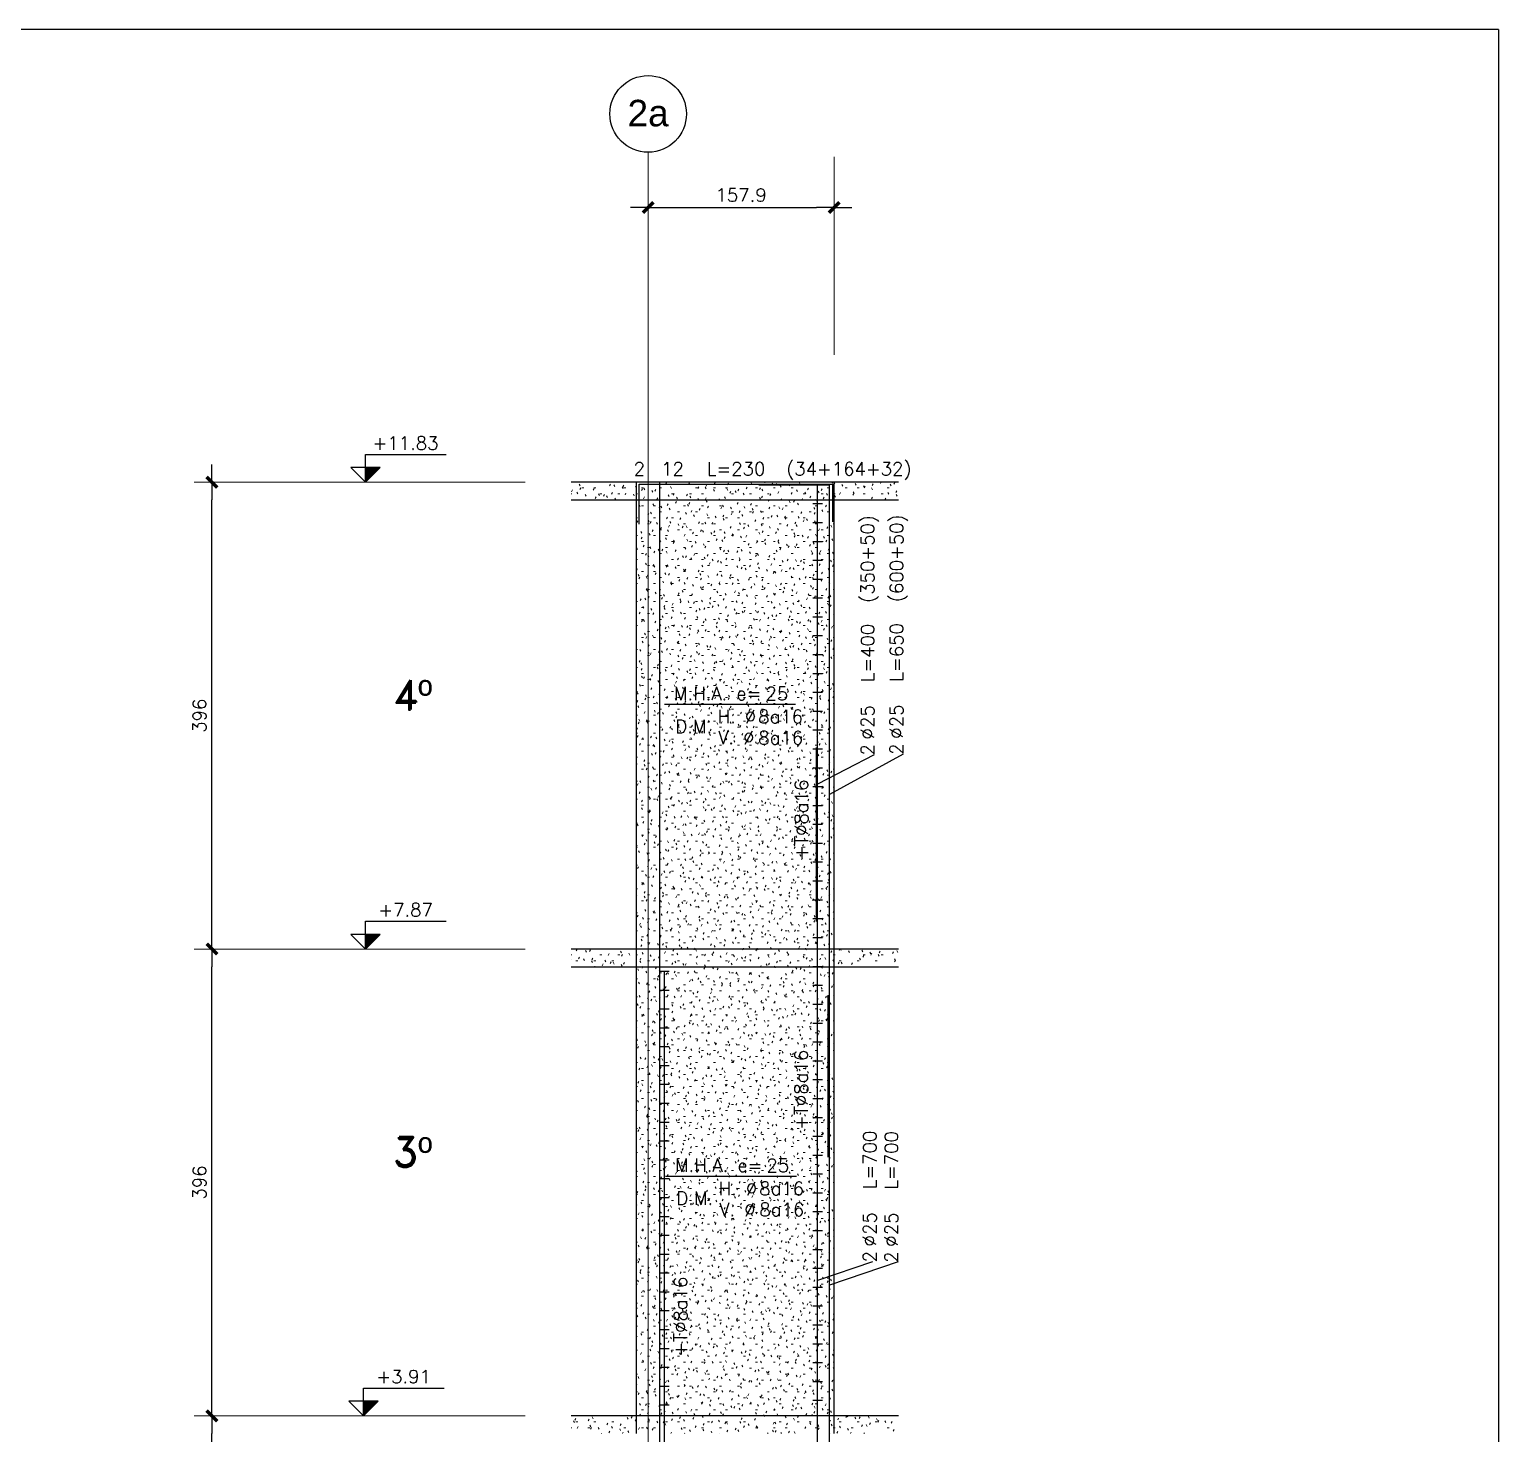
# Model space of a CAD drawing. Extents: x -58 to 5689, y 66 to 4123.
# Drawn here: x 4440 to 5687, y 2932 to 4123 of the extents above; entities that cross this region are included whole.
import ezdxf
from ezdxf.enums import TextEntityAlignment as Align

# ---------------------------------------------------------------- set-up
doc = ezdxf.new("R2010")
doc.units = 0
doc.header["$LTSCALE"] = 30
doc.header["$MEASUREMENT"] = 0
doc.linetypes.add('EJEEd$0$RLE-PROYECCION', pattern=[0.71438, 0.47625, -0.23813])
doc.layers.get('0').update_dxf_attribs({"linetype": 'CONTINUOUS'})
doc.layers.add('EJEEd$0$RLA-ACHURADO', color=30, linetype='EJEEd$0$RLE-PROYECCION', lineweight=15, transparency=0.7)
for name, color, linetype, lineweight in [('EJEEd$0$RLA-CONTORNO', 30, 'CONTINUOUS', 25), ('EJEEd$0$RLA-EJE', 3, 'CONTINUOUS', 25), ('EJEEd$0$RLA-EJES', 1, 'CONTINUOUS', 9), ('EJEEd$0$RLA-NIVEL-1', 1, 'CONTINUOUS', 9)]:
    doc.layers.add(name, color=color, linetype=linetype, lineweight=lineweight)
for name, color, linetype in [('EJEEd$0$RLA-COTAS2', 1, 'CONTINUOUS'), ('EJEEd$0$RLA-FE', 7, 'CONTINUOUS'), ('EJEEd$0$RLA-TEXTOS2', 6, 'CONTINUOUS'), ('EJEEd$0$TEXTOS-FE', 9, 'CONTINUOUS'), ('EJEEd$0$TEXTOS1', 9, 'CONTINUOUS'), ('RLA-FORMATO', 7, 'CONTINUOUS')]:
    doc.layers.add(name, color=color, linetype=linetype)
doc.styles.add('EJEEd$0$Arial_1', font='arial.ttf', dxfattribs={"height": 22.5})
doc.styles.add('EJEEd$0$RomanD', font='romand__.ttf', dxfattribs={"height": 32.5})
doc.styles.add('EJEEd$0$ROMANS', font='romans.shx', dxfattribs={"height": 11.25})
doc.dimstyles.new('EJEEd$0$ING50', dxfattribs={"dimscale": 50, "dimtxt": 0.27, "dimasz": 0.3, "dimexe": 0, "dimexo": 0, "dimgap": 0.1, "dimtad": 1, "dimdec": 1, "dimzin": 12, "dimdsep": 46, "dimtxsty": 'EJEEd$0$ROMANS', "dimblk": 'EJEEd$0$TICK1', "dimblk1": 'EJEEd$0$TICK1', "dimblk2": 'EJEEd$0$TICK1', "dimcen": 0.09, "dimclrd": 2, "dimclre": 1, "dimclrt": 3, "dimadec": 0, "dimazin": 0, "dimtfac": 1, "dimtdec": 0, "dimtix": 1, "dimtmove": 2, "dimatfit": 3, "dimldrblk": 'EJEEd$0$TICK1', "dimfxl": 0, "dimfxlon": 1, "dimtolj": 1, "dimtzin": 0, "dimarcsym": 0})
pattern_1 = [(0, (-887.505, -294.188), (20.32, 5.08), [1.676, -13.564, 1.676, -13.564, -81.28]), (0, (-887.505, -294.188), (20.32, 5.08), [-30.48, 1.676, -28.804, 1.676, -13.564, -35.56]), (0, (-887.505, -294.188), (20.32, 5.08), [-76.2, 1.676, -8.484, 1.676, -23.724]), (120, (-879.885, -291.648), (-14.559409, 15.057636), [1.676, -13.564, 1.676, -13.564, -81.28]), (120, (-879.885, -291.648), (-14.559409, 15.057636), [-30.48, 1.676, -28.804, 1.676, -13.564, -35.56]), (120, (-879.885, -291.648), (-14.559409, 15.057636), [-76.2, 1.676, -8.484, 1.676, -23.724]), (240, (-877.345, -281.488), (-5.760591, -20.137636), [1.676, -13.564, 1.676, -13.564, -81.28]), (240, (-877.345, -281.488), (-5.760591, -20.137636), [-30.48, 1.676, -28.804, 1.676, -13.564, -35.56]), (240, (-877.345, -281.488), (-5.760591, -20.137636), [-76.2, 1.676, -8.484, 1.676, -23.724])]

# ---------------------------------------------------------------- blocks, each defined once
blk = doc.blocks.new('EJEEd$0$Grid - RLE-EJE-192293-EJE Ed')
at = {"layer": 'EJEEd$0$RLA-EJE'}
blk.add_circle((-974.3, 1495.5), 32.5, dxfattribs=at)
blk = doc.blocks.new('EJEEd$0$TICK1')
at = {"color": 2}
for points in [[(0, 0), (-1, 0)], [(0, 0), (1, 0)]]:
    blk.add_lwpolyline(points, dxfattribs=at)
at = {"color": 2, "const_width": 0.2}
blk.add_lwpolyline([(-0.3, -0.3), (0.3, 0.3)], dxfattribs=at)
blk = doc.blocks.new('EJEEd$0$DIMBLOCK1-EJE Ed')
at = {"color": 2, "lineweight": -2, "transparency": 16777216}
blk.add_line((-959.3, 1416.1), (-831.4, 1416.1), dxfattribs=at)
at = {"color": 2, "lineweight": -2, "transparency": 16777216, "xscale": 15, "yscale": 15, "zscale": 15, "rotation": 180}
blk.add_blockref('EJEEd$0$TICK1', (-974.3, 1416.1), dxfattribs=at)
at = {"color": 2, "lineweight": -2, "transparency": 16777216, "xscale": 15, "yscale": 15, "zscale": 15}
blk.add_blockref('EJEEd$0$TICK1', (-816.4, 1416.1), dxfattribs=at)
at = {"color": 3, "transparency": 16777216, "insert": (-895.4, 1426.7), "char_height": 11.25, "attachment_point": 5, "style": 'EJEEd$0$ROMANS'}
blk.add_mtext('\\A1;157.9', dxfattribs=at)
blk = doc.blocks.new('EJEEd$0$DIMBLOCK5-EJE Ed')
at = {"color": 2, "lineweight": -2, "transparency": 16777216}
blk.add_line((-1344.5, 10), (-1344.5, 376), dxfattribs=at)
at = {"color": 2, "lineweight": -2, "transparency": 16777216, "xscale": 15, "yscale": 15, "zscale": 15}
for p, rotation in [((-1344.5, 391), 90), ((-1344.5, -5), 270)]:
    blk.add_blockref('EJEEd$0$TICK1', p, dxfattribs=dict(at, rotation=rotation))
at = {"color": 3, "transparency": 16777216, "insert": (-1355.1, 193), "char_height": 11.25, "attachment_point": 5, "rotation": 90, "style": 'EJEEd$0$ROMANS'}
blk.add_mtext('\\A1;396', dxfattribs=at)
blk = doc.blocks.new('EJEEd$0$DIMBLOCK6-EJE Ed')
at = {"color": 2, "lineweight": -2, "transparency": 16777216}
blk.add_line((-1344.5, 406), (-1344.5, 772), dxfattribs=at)
at = {"color": 2, "lineweight": -2, "transparency": 16777216, "xscale": 15, "yscale": 15, "zscale": 15}
for p, rotation in [((-1344.5, 787), 90), ((-1344.5, 391), 270)]:
    blk.add_blockref('EJEEd$0$TICK1', p, dxfattribs=dict(at, rotation=rotation))
at = {"color": 3, "transparency": 16777216, "insert": (-1355.1, 589), "char_height": 11.25, "attachment_point": 5, "rotation": 90, "style": 'EJEEd$0$ROMANS'}
blk.add_mtext('\\A1;396', dxfattribs=at)
blk = doc.blocks.new('EJEEd$0$DIMBLOCK7-EJE Ed')
at = {"color": 2, "lineweight": -2, "transparency": 16777216}
blk.add_line((-1344.5, 802), (-1344.5, 1168), dxfattribs=at)
at = {"color": 2, "lineweight": -2, "transparency": 16777216, "xscale": 15, "yscale": 15, "zscale": 15}
for p, rotation in [((-1344.5, 1183), 90), ((-1344.5, 787), 270)]:
    blk.add_blockref('EJEEd$0$TICK1', p, dxfattribs=dict(at, rotation=rotation))
at = {"color": 3, "transparency": 16777216, "insert": (-1355.1, 985), "char_height": 11.25, "attachment_point": 5, "rotation": 90, "style": 'EJEEd$0$ROMANS'}
blk.add_mtext('\\A1;396', dxfattribs=at)
blk = doc.blocks.new('EJEEd$0$nivel-el')
blk.add_hatch(color=1).paths.add_polyline_path([(0, 0), (12.5, 12.5), (0, 12.5)])
at = {"color": 3}
blk.add_lwpolyline([(0, 0), (12.5, 12.5), (-12.5, 12.5), (0, 0), (0, 23.61), (68.35, 23.61)], dxfattribs=at)
blk.add_lwpolyline([(0, 0), (12.5, 12.5), (0, 12.5), (0, 0)])
at = {"color": 3, "style": 'EJEEd$0$ROMANS', "flags": 4}
blk.add_attdef('%%P0.00', text='', height=11.25, dxfattribs=at).set_placement((33.96, 27.67), align=Align.CENTER)
blk = doc.blocks.new('*U201')
at = {"layer": 'EJEEd$0$RLA-FE', "color": 6}
blk.add_line((0, 1), (137.5, 1), dxfattribs=at)
at = {"layer": 'EJEEd$0$RLA-FE', "color": 3, "style": 'EJEEd$0$ROMANS', "flags": 8}
for tag, p in [('(', (54.4, 9.1)), ('EMP', (73.4, 9.1)), (')', (92.7, 9.1))]:
    blk.add_attdef(tag, text='', height=11.2, dxfattribs=at).set_placement(p, align=Align.CENTER)
blk = doc.blocks.new('*U203')
at = {"layer": 'EJEEd$0$RLA-FE', "color": 6}
blk.add_line((0, 1), (147.5, 1), dxfattribs=at)
at = {"layer": 'EJEEd$0$RLA-FE', "color": 3, "style": 'EJEEd$0$ROMANS', "flags": 8}
for tag, p in [('(', (59.4, 9.1)), ('EMP', (78.4, 9.1)), (')', (97.7, 9.1))]:
    blk.add_attdef(tag, text='', height=11.2, dxfattribs=at).set_placement(p, align=Align.CENTER)
blk = doc.blocks.new('*U210')
at = {"layer": 'EJEEd$0$RLA-FE'}
for p, q in [((0, 0), (0, 0)), ((0, 0), (618.2, 0)), ((618.2, 0), (668.2, 0)), ((668.2, 0), (700, 0)), ((700, 0), (700, 0))]:
    blk.add_line(p, q, dxfattribs=at)
at = {"layer": 'EJEEd$0$RLA-FE', "color": 3, "style": 'EJEEd$0$ROMANS'}
for tag, p, flags in [('TIPO', (348.8, -57.9), 13), ('PHI', (496.4, -58), 12), ('DIAM', (506.3, -58.2), 12), ('MINUS', (528.3, -58.2), 13), ('MARK', (541.7, -58.2), 13), ('TEXTO_FE1', (545, -58.2), 8), ('TEXTO_FE2', (612.5, -58.2), 8), ('NVECES', (334.9, -76.9), 13), ('NUMFE', (338.9, -96.6), 13), ('CAPA', (347.1, -115.7), 13), ('DESPLAZA', (277.2, -134.2), 13), ('ESPACIO', (283.2, -152.5), 13), ('CANT', (297.1, -171.3), 13)]:
    blk.add_attdef(tag, p, '', height=11.2, dxfattribs=dict(at, flags=flags))
at = {"layer": 'EJEEd$0$RLA-FE', "color": 3, "style": 'EJEEd$0$ROMANS', "flags": 8}
for tag, p in [('F=', (478.1, -58.2)), ('NUM', (492.5, -58.2))]:
    blk.add_attdef(tag, text='', height=11.2, dxfattribs=at).set_placement(p, align=Align.RIGHT)
blk = doc.blocks.new('*U208')
at = {"layer": 'EJEEd$0$RLA-FE'}
for p, q in [((600, 0), (600, 50)), ((0, 0), (0, 0)), ((0, 0), (518.2, 0)), ((518.2, 0), (568.2, 0)), ((568.2, 0), (600, 0))]:
    blk.add_line(p, q, dxfattribs=at)
at = {"layer": 'EJEEd$0$RLA-FE', "color": 3, "style": 'EJEEd$0$ROMANS'}
for tag, p, flags in [('TIPO', (298.8, -57.9), 13), ('PHI', (384.8, -62.4), 12), ('DIAM', (394.7, -62.6), 12), ('MINUS', (416.7, -62.6), 13), ('MARK', (430.1, -62.6), 13), ('TEXTO_FE1', (433.4, -62.6), 8), ('TEXTO_FE2', (500.9, -62.6), 8), ('NVECES', (284.9, -76.9), 13), ('NUMFE', (288.9, -96.6), 13), ('CAPA', (297.1, -115.7), 13), ('DESPLAZA', (277.2, -134.2), 13), ('ESPACIO', (283.2, -152.5), 13), ('CANT', (297.1, -171.3), 13)]:
    blk.add_attdef(tag, p, '', height=11.2, dxfattribs=dict(at, flags=flags))
at = {"layer": 'EJEEd$0$RLA-FE', "color": 3, "style": 'EJEEd$0$ROMANS', "flags": 8}
for tag, p in [('F=', (366.5, -62.6)), ('NUM', (381, -62.6))]:
    blk.add_attdef(tag, text='', height=11.2, dxfattribs=at).set_placement(p, align=Align.RIGHT)
blk = doc.blocks.new('*U211')
at = {"layer": 'EJEEd$0$RLA-FE'}
for p, q in [((0, 0), (0, 0)), ((0, 0), (718.2, 0)), ((718.2, 0), (768.2, 0)), ((768.2, 0), (800, 0)), ((800, 0), (800, 0))]:
    blk.add_line(p, q, dxfattribs=at)
at = {"layer": 'EJEEd$0$RLA-FE', "color": 3, "style": 'EJEEd$0$ROMANS', "flags": 8}
for tag, p in [('F=', (308.4, -49.9)), ('NUM', (322.8, -49.9))]:
    blk.add_attdef(tag, text='', height=11.2, dxfattribs=at).set_placement(p, align=Align.RIGHT)
at = {"layer": 'EJEEd$0$RLA-FE', "color": 3, "style": 'EJEEd$0$ROMANS'}
for tag, p, flags in [('PHI', (326.7, -49.7), 12), ('DIAM', (336.6, -49.9), 12), ('MINUS', (358.6, -49.9), 13), ('MARK', (372, -49.9), 13), ('TEXTO_FE1', (375.3, -49.9), 8), ('TIPO', (398.8, -57.9), 13), ('TEXTO_FE2', (442.8, -49.9), 8), ('NVECES', (384.9, -76.9), 13), ('NUMFE', (388.9, -96.6), 13), ('CAPA', (397.1, -115.7), 13), ('DESPLAZA', (277.2, -134.2), 13), ('ESPACIO', (283.2, -152.5), 13), ('CANT', (297.1, -171.3), 13)]:
    blk.add_attdef(tag, p, '', height=11.2, dxfattribs=dict(at, flags=flags))
blk = doc.blocks.new('*U213')
at = {"layer": 'EJEEd$0$RLA-FE'}
for p, q in [((350, 0), (350, 50)), ((0, 0), (0, 0)), ((0, 0), (268.2, 0)), ((268.2, 0), (318.2, 0)), ((318.2, 0), (350, 0))]:
    blk.add_line(p, q, dxfattribs=at)
at = {"layer": 'EJEEd$0$RLA-FE', "color": 3, "style": 'EJEEd$0$ROMANS', "flags": 8}
for tag, p in [('F=', (116, -48)), ('NUM', (130.4, -48))]:
    blk.add_attdef(tag, text='', height=11.2, dxfattribs=at).set_placement(p, align=Align.RIGHT)
at = {"layer": 'EJEEd$0$RLA-FE', "color": 3, "style": 'EJEEd$0$ROMANS'}
for tag, p, flags in [('PHI', (134.3, -47.8), 12), ('DIAM', (144.1, -48), 12), ('MINUS', (166.2, -48), 13), ('MARK', (179.6, -48), 13), ('TEXTO_FE1', (182.9, -48), 8), ('TEXTO_FE2', (250.4, -48), 8), ('TIPO', (173.8, -57.9), 13), ('NVECES', (159.9, -76.9), 13), ('NUMFE', (163.9, -96.6), 13), ('CAPA', (172.1, -115.7), 13), ('DESPLAZA', (277.2, -134.2), 13), ('ESPACIO', (283.2, -152.5), 13), ('CANT', (297.1, -171.3), 13)]:
    blk.add_attdef(tag, p, '', height=11.2, dxfattribs=dict(at, flags=flags))
blk = doc.blocks.new('*U218')
at = {"layer": 'EJEEd$0$RLA-FE'}
for p, q in [((0, 0), (0, 0)), ((0, 0), (918.2, 0)), ((918.2, 0), (968.2, 0)), ((968.2, 0), (1000, 0)), ((1000, 0), (1000, 0))]:
    blk.add_line(p, q, dxfattribs=at)
at = {"layer": 'EJEEd$0$RLA-FE', "color": 3, "style": 'EJEEd$0$ROMANS', "flags": 8}
for tag, p in [('F=', (408.4, 39.3)), ('NUM', (422.8, 39.3))]:
    blk.add_attdef(tag, text='', height=11.2, dxfattribs=at).set_placement(p, align=Align.RIGHT)
at = {"layer": 'EJEEd$0$RLA-FE', "color": 3, "style": 'EJEEd$0$ROMANS'}
for tag, p, flags in [('PHI', (426.7, 39.6), 14), ('DIAM', (436.6, 39.3), 12), ('MINUS', (458.6, 39.3), 13), ('MARK', (472, 39.3), 13), ('TEXTO_FE1', (475.3, 39.3), 8), ('TEXTO_FE2', (542.8, 39.4), 8), ('TIPO', (498.8, -75.8), 13), ('NVECES', (484.9, -94.7), 13), ('NUMFE', (488.9, -114.5), 13), ('CAPA', (497.1, -133.6), 13), ('DESPLAZA', (278.3, -151.6), 13), ('ESPACIO', (284.4, -170), 13), ('CANT', (298.2, -188.8), 13)]:
    blk.add_attdef(tag, p, '', height=11.2, dxfattribs=dict(at, flags=flags))
blk = doc.blocks.new('*U223')
at = {"layer": 'EJEEd$0$RLA-FE'}
for p, q in [((0, -34), (0, 0)), ((0, 0), (82.2, 0)), ((82.2, 0), (132.2, 0)), ((132.2, 0), (164, 0)), ((164, 0), (164, -32))]:
    blk.add_line(p, q, dxfattribs=at)
at = {"layer": 'EJEEd$0$RLA-FE', "color": 3, "style": 'EJEEd$0$ROMANS', "flags": 8}
for tag, p in [('F=', (-9.6, 7.3)), ('NUM', (4.8, 7.3))]:
    blk.add_attdef(tag, text='', height=11.2, dxfattribs=at).set_placement(p, align=Align.RIGHT)
at = {"layer": 'EJEEd$0$RLA-FE', "color": 3, "style": 'EJEEd$0$ROMANS'}
for tag, p, flags in [('PHI', (8.7, 7.5), 14), ('DIAM', (18.6, 7.3), 12), ('MINUS', (40.6, 7.3), 13), ('MARK', (54, 7.3), 13), ('TEXTO_FE1', (57.3, 7.3), 8), ('TEXTO_FE2', (124.8, 7.3), 8), ('TIPO', (80.8, -75.8), 13), ('NVECES', (66.9, -94.7), 13), ('NUMFE', (70.9, -114.5), 13), ('CAPA', (79.1, -133.6), 13), ('DESPLAZA', (278.3, -151.6), 13), ('ESPACIO', (284.4, -170), 13), ('CANT', (298.2, -188.8), 13)]:
    blk.add_attdef(tag, p, '', height=11.2, dxfattribs=dict(at, flags=flags))
blk = doc.blocks.new('*U226')
at = {"layer": 'EJEEd$0$TEXTOS1', "color": 5}
blk.add_line((-55.6, 0), (55.6, 0), dxfattribs=at)
at = {"layer": 'EJEEd$0$TEXTOS-FE', "color": 9, "style": 'EJEEd$0$ROMANS'}
for s, p in [('H. %%C', (5.9, -16)), ('D.M.', (-30.8, -24.4)), ('V. %%C', (5.4, -33.8))]:
    blk.add_text(s, height=11.25, dxfattribs=at).set_placement(p, align=Align.CENTER)
at = {"layer": 'EJEEd$0$TEXTOS-FE', "color": 9, "style": 'EJEEd$0$ROMANS', "flags": 12}
for tag, p in [('MALLA_2', (23.9, -16.1)), ('MALLA_3', (24, -34))]:
    blk.add_attdef(tag, p, '', height=11.2, dxfattribs=at)
at = {"layer": 'EJEEd$0$TEXTOS1', "color": 9, "style": 'EJEEd$0$ROMANS'}
blk.add_text('M.H.A. e=', height=11.25, dxfattribs=at).set_placement((-10.5, 3.6), align=Align.CENTER)
at = {"layer": 'EJEEd$0$TEXTOS1', "color": 9, "style": 'EJEEd$0$ROMANS', "flags": 12}
blk.add_attdef('ESPESOR', (30.1, 3.4), '', height=11.2, dxfattribs=at)
blk = doc.blocks.new('*U259')
at = {"layer": 'EJEEd$0$RLA-FE', "color": 1}
blk.add_line((-4, 0), (4, 0), dxfattribs=at)
blk = doc.blocks.new('*U260')
at = {"layer": 'EJEEd$0$RLA-COTAS2', "color": 0, "linetype": 'ByBlock', "lineweight": -2, "transparency": 16777216}
for p in [(0, 368), (0, 352), (0, 336), (0, 320), (0, 304), (0, 288), (0, 272), (0, 256), (0, 240), (0, 224), (0, 208), (0, 192), (0, 176), (0, 160), (0, 144), (0, 128), (0, 112), (0, 96), (0, 80), (0, 64), (0, 48), (0, 32), (0, 16), (0, 0)]:
    blk.add_blockref('*U259', p, dxfattribs=at)
blk = doc.blocks.new('*U261')
at = {"layer": 'EJEEd$0$RLA-FE', "color": 1}
blk.add_line((-4, 0), (4, 0), dxfattribs=at)
blk = doc.blocks.new('*U262')
at = {"layer": 'EJEEd$0$RLA-COTAS2', "color": 0, "linetype": 'ByBlock', "lineweight": -2, "transparency": 16777216}
for p in [(0, 368), (0, 352), (0, 336), (0, 320), (0, 304), (0, 288), (0, 272), (0, 256), (0, 240), (0, 224), (0, 208), (0, 192), (0, 176), (0, 160), (0, 144), (0, 128), (0, 112), (0, 96), (0, 80), (0, 64), (0, 48), (0, 32), (0, 16), (0, 0)]:
    blk.add_blockref('*U261', p, dxfattribs=at)
blk = doc.blocks.new('*U263')
at = {"layer": 'EJEEd$0$RLA-FE', "color": 1}
blk.add_line((-4, 0), (4, 0), dxfattribs=at)
blk = doc.blocks.new('*U264')
at = {"layer": 'EJEEd$0$RLA-COTAS2', "color": 0, "linetype": 'ByBlock', "lineweight": -2, "transparency": 16777216}
for p in [(0, 368), (0, 352), (0, 336), (0, 320), (0, 304), (0, 288), (0, 272), (0, 256), (0, 240), (0, 224), (0, 208), (0, 192), (0, 176), (0, 160), (0, 144), (0, 128), (0, 112), (0, 96), (0, 80), (0, 64), (0, 48), (0, 32), (0, 16), (0, 0)]:
    blk.add_blockref('*U263', p, dxfattribs=at)
blk = doc.blocks.new('EJEEd')
at = {"layer": 'EJEEd$0$RLA-ACHURADO'}
h = blk.add_hatch(dxfattribs=at)
h.set_pattern_fill('SAND - DENSE', color=256, style=0, pattern_type=2)
h.set_pattern_definition(pattern_1)
h.paths.add_polyline_path([(-1039.64, 1168), (-761.83, 1168), (-761.83, 1183), (-1039.64, 1183)], flags=0)
h = blk.add_hatch(dxfattribs=at)
h.set_pattern_fill('SAND - DENSE', color=256, style=0, pattern_type=2)
h.set_pattern_definition(pattern_1)
h.paths.add_polyline_path([(-964.32, 787), (-964.32, 1168), (-984.32, 1168), (-984.32, 787)], flags=0)
h = blk.add_hatch(dxfattribs=at)
h.set_pattern_fill('SAND - DENSE', color=256, style=0, pattern_type=2)
h.set_pattern_definition(pattern_1)
h.paths.add_polyline_path([(-816.44, 787), (-816.44, 1168), (-964.32, 1168), (-964.32, 787)], flags=0)
h = blk.add_hatch(dxfattribs=at)
h.set_pattern_fill('SAND - DENSE', color=256, style=0, pattern_type=2)
h.set_pattern_definition(pattern_1)
h.paths.add_polyline_path([(-1039.64, 772), (-761.83, 772), (-761.83, 787), (-1039.64, 787)], flags=0)
h = blk.add_hatch(dxfattribs=at)
h.set_pattern_fill('SAND - DENSE', color=256, style=0, pattern_type=2)
h.set_pattern_definition(pattern_1)
h.paths.add_polyline_path([(-964.32, 391), (-964.32, 772), (-984.32, 772), (-984.32, 391)], flags=0)
h = blk.add_hatch(dxfattribs=at)
h.set_pattern_fill('SAND - DENSE', color=256, style=0, pattern_type=2)
h.set_pattern_definition(pattern_1)
h.paths.add_polyline_path([(-816.44, 391), (-816.44, 772), (-964.32, 772), (-964.32, 391)], flags=0)
h = blk.add_hatch(dxfattribs=at)
h.set_pattern_fill('SAND - DENSE', color=256, style=0, pattern_type=2)
h.set_pattern_definition(pattern_1)
h.paths.add_polyline_path([(-1039.64, 376), (-761.83, 376), (-761.83, 391), (-1039.64, 391)], flags=0)
at = {"layer": 'EJEEd$0$RLA-CONTORNO'}
for p, q in [((-761.83, 1183), (-1039.64, 1183)), ((-984.32, 1168), (-984.32, 1183)), ((-964.32, 787), (-964.32, 1183)), ((-816.44, 1168), (-816.44, 1183)), ((-1039.64, 1168), (-761.83, 1168)), ((-984.32, 772), (-984.32, 1168)), ((-816.44, 772), (-816.44, 1168)), ((-761.83, 787), (-1039.64, 787)), ((-964.32, -857), (-964.32, 787)), ((-1039.64, 772), (-761.83, 772)), ((-984.32, 376), (-984.32, 772)), ((-816.44, 376), (-816.44, 772)), ((-761.83, 391), (-1039.64, 391))]:
    blk.add_line(p, q, dxfattribs=at)
at = {"layer": 'EJEEd$0$RLA-CONTORNO', "color": 2}
for p, q in [((-782.39, 951.79), (-830.44, 926.99)), ((-757.79, 952.35), (-820.44, 918.19)), ((-783.79, 521.74), (-830.44, 505.94)), ((-762.05, 521.74), (-820.44, 501.97))]:
    blk.add_line(p, q, dxfattribs=at)
at = {"layer": 'EJEEd$0$RLA-EJES'}
for p, q in [((-974.32, -996.18), (-974.32, 1463)), ((-816.44, 1291.09), (-816.44, 1459.11))]:
    blk.add_line(p, q, dxfattribs=at)
at = {"layer": 'EJEEd$0$RLA-NIVEL-1'}
for p, q in [((-1359.51, 1183), (-1078.74, 1183)), ((-1359.51, 787), (-1078.74, 787)), ((-1359.51, 391), (-1078.74, 391))]:
    blk.add_line(p, q, dxfattribs=at)
ref = blk.add_blockref('EJEEd$0$nivel-el', (-1214.15, 1183))
ref.add_attrib('%%P0.00', '+11.83', dxfattribs={"color": 3, "height": 11.25, "style": 'EJEEd$0$ROMANS'}).set_placement((-1180.19, 1210.67), align=Align.CENTER)
ref = blk.add_blockref('*U226', (-904.86, 994.67))
ref.add_attrib('ESPESOR', '25', (-874.8, 998.11), dxfattribs={"layer": 'EJEEd$0$TEXTOS1', "color": 9, "height": 11.25, "style": 'EJEEd$0$ROMANS'})
ref.add_attrib('MALLA_2', '8a16', (-880.95, 978.59), dxfattribs={"layer": 'EJEEd$0$TEXTOS-FE', "color": 9, "height": 11.25, "style": 'EJEEd$0$ROMANS'})
ref.add_attrib('MALLA_3', '8a16', (-880.82, 960.69), dxfattribs={"layer": 'EJEEd$0$TEXTOS-FE', "color": 9, "height": 11.25, "style": 'EJEEd$0$ROMANS'})
ref = blk.add_blockref('EJEEd$0$nivel-el', (-1214.15, 787))
ref.add_attrib('%%P0.00', '+7.87', dxfattribs={"color": 3, "height": 11.25, "style": 'EJEEd$0$ROMANS'}).set_placement((-1180.19, 814.67), align=Align.CENTER)
ref = blk.add_blockref('*U226', (-903.95, 594.38))
ref.add_attrib('ESPESOR', '25', (-873.89, 597.82), dxfattribs={"layer": 'EJEEd$0$TEXTOS1', "color": 9, "height": 11.25, "style": 'EJEEd$0$ROMANS'})
ref.add_attrib('MALLA_2', '8a16', (-880.04, 578.3), dxfattribs={"layer": 'EJEEd$0$TEXTOS-FE', "color": 9, "height": 11.25, "style": 'EJEEd$0$ROMANS'})
ref.add_attrib('MALLA_3', '8a16', (-879.91, 560.4), dxfattribs={"layer": 'EJEEd$0$TEXTOS-FE', "color": 9, "height": 11.25, "style": 'EJEEd$0$ROMANS'})
ref = blk.add_blockref('EJEEd$0$nivel-el', (-1215.81, 391))
ref.add_attrib('%%P0.00', '+3.91', dxfattribs={"color": 3, "height": 11.25, "style": 'EJEEd$0$ROMANS'}).set_placement((-1181.85, 418.67), align=Align.CENTER)
at = {"layer": 'EJEEd$0$RLA-COTAS2', "rotation": 180}
for name, p in [('*U264', (-830.44, 1164.61)), ('*U260', (-960.32, 768)), ('*U262', (-830.44, 772))]:
    blk.add_blockref(name, p, dxfattribs=at)
at = {"layer": 'EJEEd$0$RLA-EJE'}
blk.add_blockref('EJEEd$0$Grid - RLE-EJE-192293-EJE Ed', (0, 0), dxfattribs=at)
at = {"layer": 'EJEEd$0$RLA-FE'}
ref = blk.add_blockref('*U223', (-981.82, 1181.45), dxfattribs=at)
ref.add_attrib('DIAM', '12', (-963.22, 1188.77), dxfattribs={"color": 3, "height": 11.25, "style": 'EJEEd$0$ROMANS'})
ref.add_attrib('NUM', '2', dxfattribs={"color": 3, "height": 11.25, "style": 'EJEEd$0$ROMANS'}).set_placement((-976.97, 1188.77), align=Align.RIGHT)
ref.add_attrib('TEXTO_FE1', 'L=230', (-924.5, 1188.77), dxfattribs={"color": 3, "height": 11.25, "style": 'EJEEd$0$ROMANS'})
ref.add_attrib('TEXTO_FE2', '(34+164+32)', (-856.98, 1188.79), dxfattribs={"color": 3, "height": 11.25, "style": 'EJEEd$0$ROMANS'})
ref = blk.add_blockref('*U213', (-830.44, 830.5), dxfattribs=dict(at, rotation=90))
ref.add_attrib('DIAM', '25', (-782.39, 974.65), dxfattribs={"color": 3, "height": 11.25, "rotation": 90, "style": 'EJEEd$0$ROMANS'})
ref.add_attrib('NUM', '2', dxfattribs={"color": 3, "height": 11.25, "rotation": 90, "style": 'EJEEd$0$ROMANS'}).set_placement((-782.39, 960.9), align=Align.RIGHT)
ref.add_attrib('TEXTO_FE1', 'L=400', (-782.39, 1013.36), dxfattribs={"color": 3, "height": 11.25, "rotation": 90, "style": 'EJEEd$0$ROMANS'})
ref.add_attrib('TEXTO_FE2', '(350+50)', (-782.41, 1080.88), dxfattribs={"color": 3, "height": 11.25, "rotation": 90, "style": 'EJEEd$0$ROMANS'})
ref.add_attrib('PHI', '%%C', (-782.6, 964.79), dxfattribs={"color": 3, "height": 11.25, "rotation": 90, "style": 'EJEEd$0$ROMANS'})
ref = blk.add_blockref('*U208', (-820.44, 580.5), dxfattribs=dict(at, rotation=90))
ref.add_attrib('DIAM', '25', (-757.79, 975.2), dxfattribs={"color": 3, "height": 11.25, "rotation": 90, "style": 'EJEEd$0$ROMANS'})
ref.add_attrib('NUM', '2', dxfattribs={"color": 3, "height": 11.25, "rotation": 90, "style": 'EJEEd$0$ROMANS'}).set_placement((-757.79, 961.45), align=Align.RIGHT)
ref.add_attrib('TEXTO_FE1', 'L=650', (-757.79, 1013.92), dxfattribs={"color": 3, "height": 11.25, "rotation": 90, "style": 'EJEEd$0$ROMANS'})
ref.add_attrib('TEXTO_FE2', '(600+50)', (-757.81, 1081.44), dxfattribs={"color": 3, "height": 11.25, "rotation": 90, "style": 'EJEEd$0$ROMANS'})
ref.add_attrib('PHI', '%%C', (-758.01, 965.35), dxfattribs={"color": 3, "height": 11.25, "rotation": 90, "style": 'EJEEd$0$ROMANS'})
ref = blk.add_blockref('*U211', (-830.44, 208), dxfattribs=dict(at, rotation=90))
ref.add_attrib('DIAM', '25', (-780.54, 544.6), dxfattribs={"color": 3, "height": 11.25, "rotation": 90, "style": 'EJEEd$0$ROMANS'})
ref.add_attrib('NUM', '2', dxfattribs={"color": 3, "height": 11.25, "rotation": 90, "style": 'EJEEd$0$ROMANS'}).set_placement((-780.54, 530.85), align=Align.RIGHT)
ref.add_attrib('TEXTO_FE1', 'L=700', (-780.54, 583.31), dxfattribs={"color": 3, "height": 11.25, "rotation": 90, "style": 'EJEEd$0$ROMANS'})
ref.add_attrib('PHI', '%%C', (-780.76, 534.74), dxfattribs={"color": 3, "height": 11.25, "rotation": 90, "style": 'EJEEd$0$ROMANS'})
at = {"layer": 'EJEEd$0$RLA-FE', "rotation": 90}
for name, p in [('*U203', (-830.44, 810.5)), ('*U201', (-820.44, 610.5))]:
    blk.add_blockref(name, p, dxfattribs=at)
at = {"layer": 'EJEEd$0$RLA-FE'}
ref = blk.add_blockref('*U218', (-960.32, -232), dxfattribs=dict(at, rotation=90))
ref.add_attrib('DIAM', '28', (-999.66, 204.6), dxfattribs={"color": 3, "height": 11.25, "rotation": 90, "style": 'EJEEd$0$ROMANS'})
ref.add_attrib('NUM', '2', dxfattribs={"color": 3, "height": 11.25, "rotation": 90, "style": 'EJEEd$0$ROMANS'}).set_placement((-999.66, 190.85), align=Align.RIGHT)
ref.add_attrib('TEXTO_FE1', 'L=1000', (-999.66, 243.31), dxfattribs={"color": 3, "height": 11.25, "rotation": 90, "style": 'EJEEd$0$ROMANS'})
ref = blk.add_blockref('*U210', (-820.44, 38), dxfattribs=dict(at, rotation=90))
ref.add_attrib('DIAM', '25', (-762.26, 544.27), dxfattribs={"color": 3, "height": 11.25, "rotation": 90, "style": 'EJEEd$0$ROMANS'})
ref.add_attrib('NUM', '2', dxfattribs={"color": 3, "height": 11.25, "rotation": 90, "style": 'EJEEd$0$ROMANS'}).set_placement((-762.26, 530.52), align=Align.RIGHT)
ref.add_attrib('TEXTO_FE1', 'L=700', (-762.26, 582.98), dxfattribs={"color": 3, "height": 11.25, "rotation": 90, "style": 'EJEEd$0$ROMANS'})
ref.add_attrib('PHI', '%%C', (-762.47, 534.41), dxfattribs={"color": 3, "height": 11.25, "rotation": 90, "style": 'EJEEd$0$ROMANS'})
at = {"layer": 'EJEEd$0$RLA-EJE', "color": 5, "insert": (-974.32, 1507.45), "char_height": 22.5, "width": 41.8704, "attachment_point": 2, "line_spacing_factor": 0.941778, "style": 'EJEEd$0$Arial_1'}
blk.add_mtext('2a', dxfattribs=at)
at = {"layer": 'EJEEd$0$RLA-TEXTOS2', "color": 5, "char_height": 25, "attachment_point": 5, "line_spacing_factor": 0.941778, "style": 'EJEEd$0$RomanD'}
for s, insert, width in [('4º', (-1174.19, 1002.65), 69.2039), ('3º', (-1174.19, 614.83), 65.6873)]:
    blk.add_mtext(s, dxfattribs=dict(at, insert=insert, width=width))
at = {"layer": 'EJEEd$0$TEXTOS-FE', "color": 9, "style": 'EJEEd$0$ROMANS'}
for p in [(-838.62, 862.82), (-838.83, 633.63), (-941.16, 441.17)]:
    blk.add_text('+T%%C8a16', height=11.25, rotation=90, dxfattribs=at).set_placement(p)
dim = blk.add_linear_dim(base=(-816.44, 1416.09), p1=(-974.32, 1386.17), p2=(-816.44, 1291.09), dimstyle='EJEEd$0$ING50')
dim.commit()
dim.dimension.update_dxf_attribs({"geometry": 'EJEEd$0$DIMBLOCK1-EJE Ed', "text_midpoint": (-895.38, 1426.72)})
for base, p1, p2, picture, middle in [((-1344.5, 1183), (-1349.5, 787), (-1349.5, 1183), 'EJEEd$0$DIMBLOCK7-EJE Ed', (-1355.13, 985)), ((-1344.5, 787), (-1349.5, 391), (-1349.5, 787), 'EJEEd$0$DIMBLOCK6-EJE Ed', (-1355.13, 589)), ((-1344.5, 391), (-1349.5, -5), (-1349.5, 391), 'EJEEd$0$DIMBLOCK5-EJE Ed', (-1355.13, 193))]:
    dim = blk.add_linear_dim(base=base, p1=p1, p2=p2, angle=90, dimstyle='EJEEd$0$ING50')
    dim.commit()
    dim.dimension.update_dxf_attribs({"geometry": picture, "text_midpoint": middle})

msp = doc.modelspace()

# ---------------------------------------------------------------- linework, layer by layer
at = {"layer": 'RLA-FORMATO', "color": 6, "linetype": 'Continuous'}
for q in [(-58.1, 4123.1), (5686.9, 68.1)]:
    msp.add_line((5686.9, 4123.1), q, dxfattribs=at)

# ---------------------------------------------------------------- block references
msp.add_blockref('EJEEd', (5939.4, 2555.9))

doc.saveas('drawing.dxf')
